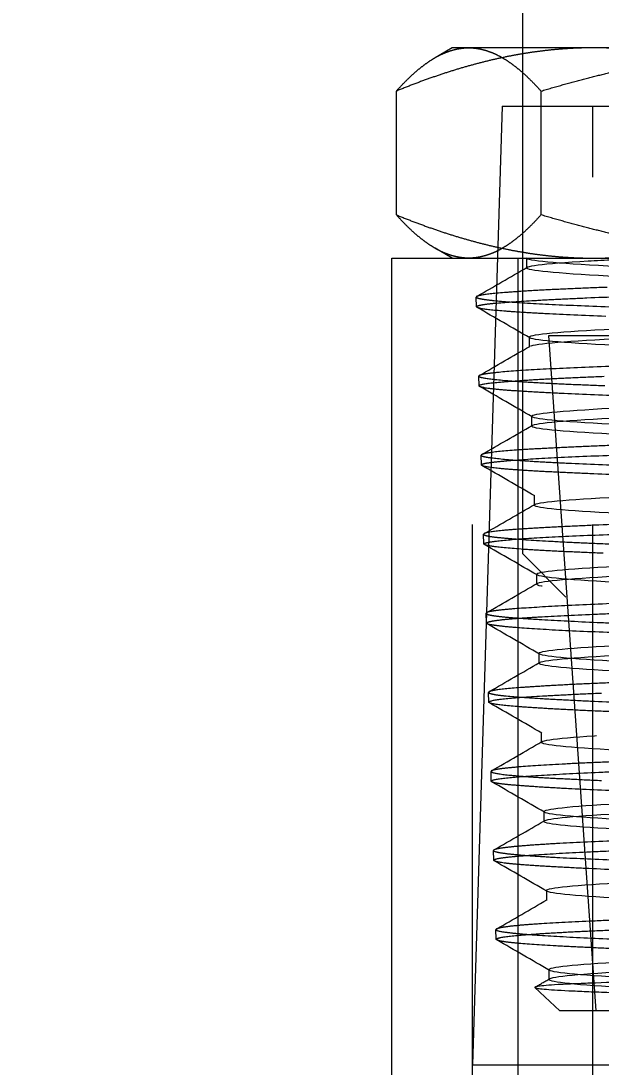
# Model space of a CAD drawing. Header units: millimetres. Extents: x -46397 to 283259, y -8690 to 23983.
# Drawn here: x 190672.9 to 190693.79, y 1613.79 to 1651.43 of the extents above; entities that cross this region are included whole.
import ezdxf

# ---------------------------------------------------------------- set-up
doc = ezdxf.new("R2010")
doc.units = ezdxf.units.MM
doc.linetypes.add('CENTER', pattern=[2, 1.25, -0.25, 0.25, -0.25])
doc.layers.get('Defpoints').update_dxf_attribs({"lineweight": 0})
doc.layers.add('DIM', color=8, linetype='Continuous')
doc.layers.add('mDƯỜNG TÂM', color=8, linetype='CENTER', lineweight=0)
doc.styles.add('GHI CHÚ 1', font='isocp_IV25.ttf', dxfattribs={"width": 0.8})
doc.dimstyles.new('1-30SCALE', dxfattribs={"dimtxt": 75, "dimasz": 75, "dimexe": 37.5, "dimexo": 30, "dimgap": 30, "dimtad": 1, "dimtoh": 1, "dimdec": 0, "dimdsep": 46, "dimtxsty": 'GHI CHÚ 1', "dimcen": 0.09, "dimclrd": 256, "dimclre": 256, "dimclrt": 2, "dimadec": 0, "dimazin": 0, "dimtfac": 1, "dimtdec": 0, "dimtofl": 0, "dimtmove": 0, "dimatfit": 3, "dimfxl": 1, "dimlwd": 0, "dimlwe": 0, "dimarcsym": 0})

# ---------------------------------------------------------------- blocks, each defined once
blk = doc.blocks.new('jh')
at = {"layer": 'mDƯỜNG TÂM', "color": 8, "ltscale": 50, "extrusion": (0, 1, 0)}
for p, q in [((540.021, 1595.599), (540.021, 1574.038)), ((537.492, 1592.234), (536.878, 1591.879)), ((572.343, 1592.234), (537.492, 1592.234)), ((535.482, 1586.223), (535.482, 1590.677)), ((540.69, 1586.223), (540.69, 1590.677)), ((539.296, 1590.132), (538.218, 1555.635)), ((539.296, 1590.132), (570.54, 1590.132)), ((542.561, 1412.577), (542.561, 1590.132)), ((537.492, 1584.666), (536.878, 1585.021)), ((535.317, 1584.666), (574.519, 1584.666)), ((535.317, 1537.624), (535.317, 1584.666)), ((538.218, 1412.577), (538.218, 1584.666)), ((539.864, 1537.624), (539.864, 1584.666)), ((540.19, 1584.645), (540.153, 1584.666)), ((540.17, 1584.666), (540.17, 1584.313)), ((538.37, 1582.916), (538.359, 1583.267)), ((540.261, 1581.823), (540.261, 1581.468)), ((540.977, 1581.878), (568.858, 1581.878)), ((542.676, 1557.582), (540.977, 1581.878)), ((538.458, 1580.072), (538.447, 1580.421)), ((540.352, 1578.979), (540.352, 1578.623)), ((538.547, 1577.227), (538.536, 1577.574)), ((540.44, 1576.135), (540.44, 1575.779)), ((538.635, 1574.381), (538.625, 1574.73)), ((541.589, 1572.47), (540.021, 1574.038)), ((540.526, 1573.29), (540.526, 1572.935)), ((538.724, 1571.534), (538.713, 1571.886)), ((540.612, 1570.445), (540.612, 1570.089)), ((538.813, 1568.689), (538.802, 1569.042)), ((540.7, 1567.599), (540.7, 1567.243)), ((538.901, 1565.845), (538.89, 1566.198)), ((540.791, 1564.754), (540.791, 1564.398)), ((538.99, 1563.002), (538.979, 1563.352)), ((540.882, 1561.909), (540.882, 1561.553)), ((539.078, 1560.158), (539.068, 1560.506)), ((540.972, 1559.065), (540.972, 1558.709)), ((541.362, 1557.582), (540.471, 1558.419)), ((568.473, 1557.582), (541.362, 1557.582)), ((538.218, 1555.635), (571.618, 1555.635))]:
    blk.add_line(p, q, dxfattribs=at)
at = {"layer": 'mDƯỜNG TÂM', "color": 8, "ltscale": 50}
blk.add_lwpolyline([(-606, 1500), (-606, 1549.993, -0.28449), (-491.034, 1738.664, -0.238987), (491.034, 1738.664, -0.28449), (606, 1549.993), (606, 1500)], format="xyb", close=True, dxfattribs=at)
blk.add_lwpolyline([(-600, 1500), (-600, 1550.014, -0.284518), (-488.321, 1733.312, -0.238987), (488.321, 1733.312, -0.284518), (600, 1550.014), (600, 1500)], format="xyb", dxfattribs=at)
for points, weights in [([(535.482, 1590.677), (536.878, 1592.234), (538.086, 1592.234)], [1.34963998936, 1.45403500584, 1.45403500584]), ([(542.596, 1592.234), (539.295, 1592.234), (535.482, 1590.677)], [1.45403500584, 1.45403500584, 1.34963998936]), ([(538.086, 1592.234), (539.295, 1592.234), (540.69, 1590.677)], [1.45403500584, 1.45403500584, 1.34963998936]), ([(540.69, 1590.677), (545.898, 1592.234), (550.408, 1592.234)], [1.34963998936, 1.45403500584, 1.45403500584]), ([(549.71, 1590.677), (545.898, 1592.234), (542.596, 1592.234)], [1.34963998936, 1.45403500584, 1.45403500584]), ([(538.086, 1584.666), (536.878, 1584.666), (535.482, 1586.223)], [1.45403500584, 1.45403500584, 1.34963998936]), ([(535.482, 1586.223), (539.295, 1584.666), (542.596, 1584.666)], [1.34963998936, 1.45403500584, 1.45403500584]), ([(540.69, 1586.223), (539.295, 1584.666), (538.086, 1584.666)], [1.34963998936, 1.45403500584, 1.45403500584]), ([(550.408, 1584.666), (545.898, 1584.666), (540.69, 1586.223)], [1.45403500584, 1.45403500584, 1.34963998936]), ([(542.596, 1584.666), (545.898, 1584.666), (549.71, 1586.223)], [1.45403500584, 1.45403500584, 1.34963998936])]:
    blk.add_rational_spline(points, weights, degree=2, dxfattribs=at)
for points, knots in [([(556.984, 1557.93), (556.451, 1557.947), (555.913, 1557.965), (552.412, 1558.079), (549.425, 1558.175), (544.546, 1558.368), (542.667, 1558.464), (540.754, 1558.657), (540.725, 1558.753), (542.536, 1558.946), (544.37, 1559.042), (549.196, 1559.235), (552.174, 1559.331), (558.118, 1559.523), (561.068, 1559.62), (565.792, 1559.812), (567.552, 1559.909), (569.192, 1560.101), (569.068, 1560.198), (566.975, 1560.39), (565.013, 1560.487), (560.007, 1560.679), (556.977, 1560.776), (551.025, 1560.968), (548.119, 1561.064), (543.565, 1561.257), (541.928, 1561.353), (540.566, 1561.546), (540.845, 1561.642), (543.216, 1561.835), (545.302, 1561.931), (550.478, 1562.124), (553.553, 1562.22), (559.497, 1562.413), (562.351, 1562.509), (566.725, 1562.702), (568.233, 1562.798), (569.312, 1562.991), (568.879, 1563.087), (566.233, 1563.28), (564.027, 1563.376), (558.694, 1563.569), (555.581, 1563.665), (549.658, 1563.858), (546.863, 1563.954), (542.682, 1564.146), (541.307, 1564.243), (540.516, 1564.435), (541.103, 1564.532), (544.019, 1564.724), (546.34, 1564.821), (551.819, 1565.013), (554.962, 1565.11), (560.849, 1565.302), (563.577, 1565.399), (567.555, 1565.591), (568.793, 1565.687), (569.292, 1565.88), (568.551, 1565.976), (565.37, 1566.169), (562.939, 1566.265), (557.327, 1566.458), (554.161, 1566.554), (548.324, 1566.747), (545.67, 1566.843), (541.907, 1567.036), (540.81, 1567.132), (540.606, 1567.325), (541.5, 1567.421), (544.94, 1567.614), (547.476, 1567.71), (553.208, 1567.903), (556.389, 1567.999), (562.161, 1568.192), (564.735, 1568.288), (568.272, 1568.481), (569.224, 1568.577), (569.131, 1568.77), (568.085, 1568.866), (564.394, 1569.058), (561.759, 1569.155), (555.919, 1569.347), (552.73, 1569.444), (547.039, 1569.636), (544.551, 1569.733), (541.25, 1569.925), (540.445, 1570.022), (540.837, 1570.214), (542.033, 1570.311), (545.969, 1570.503), (548.698, 1570.599), (554.632, 1570.792), (557.82, 1570.888), (563.418, 1571.081), (565.811, 1571.177), (568.867, 1571.37), (569.522, 1571.466), (568.83, 1571.659), (567.485, 1571.755), (563.313, 1571.948), (560.497, 1572.044), (554.483, 1572.237), (551.302, 1572.333), (545.813, 1572.526), (543.52, 1572.622), (540.718, 1572.815), (540.217, 1572.911), (541.209, 1573.104), (542.699, 1573.2), (547.099, 1573.393), (549.996, 1573.489), (556.076, 1573.681), (559.241, 1573.778), (564.608, 1573.97), (566.794, 1574.067), (569.334, 1574.259), (569.68, 1574.356), (568.389, 1574.548), (566.755, 1574.645), (562.137, 1574.837), (559.165, 1574.934), (553.034, 1575.126), (549.892, 1575.222), (544.662, 1575.415), (542.587, 1575.511), (540.318, 1575.704), (540.13, 1575.8), (541.719, 1575.993), (543.493, 1576.089), (548.319, 1576.282), (551.359, 1576.378), (557.527, 1576.571), (560.637, 1576.667), (565.718, 1576.86), (567.674, 1576.956), (569.666, 1577.149), (569.696, 1577.245), (567.81, 1577.438), (565.9, 1577.534), (560.875, 1577.727), (557.774, 1577.823), (551.585, 1578.016), (548.513, 1578.112), (543.596, 1578.304), (541.763, 1578.401), (540.056, 1578.593), (540.186, 1578.69), (542.364, 1578.882), (544.408, 1578.979), (549.62, 1579.171), (552.774, 1579.268), (558.97, 1579.46), (561.995, 1579.557), (566.736, 1579.749), (568.44, 1579.845), (569.858, 1580.038), (569.568, 1580.134), (567.099, 1580.327), (564.927, 1580.423), (559.539, 1580.616), (556.338, 1580.712), (550.15, 1580.905), (547.18, 1581.001), (542.627, 1581.194), (541.058, 1581.29), (539.935, 1581.483), (540.386, 1581.579), (543.14, 1581.772), (545.437, 1581.868), (550.988, 1582.061), (554.227, 1582.157), (560.392, 1582.35), (563.301, 1582.446), (567.652, 1582.639), (569.084, 1582.735), (569.906, 1582.928), (569.295, 1583.024), (566.26, 1583.216), (563.844, 1583.313), (558.142, 1583.505), (554.871, 1583.602), (548.745, 1583.794), (545.906, 1583.891), (541.767, 1584.083), (540.478, 1584.18), (539.96, 1584.372), (540.731, 1584.469), (542.967, 1584.599), (543.655, 1584.632), (544.43, 1584.666)], [0.0142017, 0.0142017, 0.0142017, 0.0142017, 0.015625, 0.015625, 0.0234375, 0.0234375, 0.03125, 0.03125, 0.0390625, 0.0390625, 0.046875, 0.046875, 0.0546875, 0.0546875, 0.0625, 0.0625, 0.0703125, 0.0703125, 0.078125, 0.078125, 0.0859375, 0.0859375, 0.09375, 0.09375, 0.1015625, 0.1015625, 0.109375, 0.109375, 0.1171875, 0.1171875, 0.125, 0.125, 0.1328125, 0.1328125, 0.140625, 0.140625, 0.1484375, 0.1484375, 0.15625, 0.15625, 0.1640625, 0.1640625, 0.171875, 0.171875, 0.1796875, 0.1796875, 0.1875, 0.1875, 0.1953125, 0.1953125, 0.203125, 0.203125, 0.2109375, 0.2109375, 0.21875, 0.21875, 0.2265625, 0.2265625, 0.234375, 0.234375, 0.2421875, 0.2421875, 0.25, 0.25, 0.2578125, 0.2578125, 0.265625, 0.265625, 0.2734375, 0.2734375, 0.28125, 0.28125, 0.2890625, 0.2890625, 0.296875, 0.296875, 0.3046875, 0.3046875, 0.3125, 0.3125, 0.3203125, 0.3203125, 0.328125, 0.328125, 0.3359375, 0.3359375, 0.34375, 0.34375, 0.3515625, 0.3515625, 0.359375, 0.359375, 0.3671875, 0.3671875, 0.375, 0.375, 0.3828125, 0.3828125, 0.390625, 0.390625, 0.3984375, 0.3984375, 0.40625, 0.40625, 0.4140625, 0.4140625, 0.421875, 0.421875, 0.4296875, 0.4296875, 0.4375, 0.4375, 0.4453125, 0.4453125, 0.453125, 0.453125, 0.4609375, 0.4609375, 0.46875, 0.46875, 0.4765625, 0.4765625, 0.484375, 0.484375, 0.4921875, 0.4921875, 0.5, 0.5, 0.5078125, 0.5078125, 0.515625, 0.515625, 0.5234375, 0.5234375, 0.53125, 0.53125, 0.5390625, 0.5390625, 0.546875, 0.546875, 0.5546875, 0.5546875, 0.5625, 0.5625, 0.5703125, 0.5703125, 0.578125, 0.578125, 0.5859375, 0.5859375, 0.59375, 0.59375, 0.6015625, 0.6015625, 0.609375, 0.609375, 0.6171875, 0.6171875, 0.625, 0.625, 0.6328125, 0.6328125, 0.640625, 0.640625, 0.6484375, 0.6484375, 0.65625, 0.65625, 0.6640625, 0.6640625, 0.671875, 0.671875, 0.6796875, 0.6796875, 0.6875, 0.6875, 0.6953125, 0.6953125, 0.703125, 0.703125, 0.7109375, 0.7109375, 0.71875, 0.71875, 0.7265625, 0.7265625, 0.734375, 0.734375, 0.7371154, 0.7371154, 0.7371154, 0.7371154]), ([(566.355, 1557.916), (565.579, 1557.96), (564.641, 1558.005), (561.254, 1558.145), (558.335, 1558.242), (552.412, 1558.434), (549.425, 1558.531), (544.546, 1558.723), (542.667, 1558.82), (540.754, 1559.012), (540.725, 1559.109), (542.536, 1559.301), (544.37, 1559.398), (549.196, 1559.59), (552.174, 1559.686), (558.118, 1559.879), (561.068, 1559.975), (565.792, 1560.168), (567.552, 1560.264), (569.192, 1560.457), (569.068, 1560.553), (566.975, 1560.746), (565.013, 1560.842), (560.007, 1561.035), (556.977, 1561.131), (551.025, 1561.324), (548.119, 1561.42), (543.565, 1561.613), (541.928, 1561.709), (540.566, 1561.902), (540.845, 1561.998), (543.216, 1562.191), (545.302, 1562.287), (550.478, 1562.48), (553.553, 1562.576), (559.497, 1562.768), (562.351, 1562.865), (566.725, 1563.057), (568.233, 1563.154), (569.312, 1563.346), (568.879, 1563.443), (566.233, 1563.635), (564.027, 1563.732), (558.694, 1563.924), (555.581, 1564.021), (549.658, 1564.213), (546.863, 1564.309), (542.682, 1564.502), (541.307, 1564.598), (540.516, 1564.791), (541.103, 1564.887), (544.019, 1565.08), (546.34, 1565.176), (551.819, 1565.369), (554.962, 1565.465), (560.849, 1565.658), (563.577, 1565.754), (567.555, 1565.947), (568.793, 1566.043), (569.292, 1566.236), (568.551, 1566.332), (565.37, 1566.525), (562.939, 1566.621), (557.327, 1566.814), (554.161, 1566.91), (548.324, 1567.103), (545.67, 1567.199), (541.907, 1567.391), (540.81, 1567.488), (540.606, 1567.68), (541.5, 1567.777), (544.94, 1567.969), (547.476, 1568.066), (553.208, 1568.258), (556.389, 1568.355), (562.161, 1568.547), (564.735, 1568.644), (568.272, 1568.836), (569.224, 1568.932), (569.131, 1569.125), (568.085, 1569.221), (564.394, 1569.414), (561.759, 1569.51), (555.919, 1569.703), (552.73, 1569.799), (547.039, 1569.992), (544.551, 1570.088), (541.25, 1570.281), (540.445, 1570.377), (540.837, 1570.57), (542.033, 1570.666), (545.969, 1570.859), (548.698, 1570.955), (554.632, 1571.148), (557.82, 1571.244), (563.418, 1571.437), (565.811, 1571.533), (568.867, 1571.726), (569.522, 1571.822), (568.83, 1572.015), (567.485, 1572.111), (563.313, 1572.303), (560.497, 1572.4), (554.483, 1572.592), (551.302, 1572.689), (545.813, 1572.881), (543.52, 1572.978), (540.718, 1573.17), (540.217, 1573.267), (541.209, 1573.459), (542.699, 1573.556), (547.099, 1573.748), (549.996, 1573.844), (556.076, 1574.037), (559.241, 1574.133), (564.608, 1574.326), (566.794, 1574.422), (569.334, 1574.615), (569.68, 1574.711), (568.389, 1574.904), (566.755, 1575), (562.137, 1575.193), (559.165, 1575.289), (553.034, 1575.482), (549.892, 1575.578), (544.662, 1575.771), (542.587, 1575.867), (540.318, 1576.06), (540.13, 1576.156), (541.719, 1576.349), (543.493, 1576.445), (548.319, 1576.638), (551.359, 1576.734), (557.527, 1576.926), (560.637, 1577.023), (565.718, 1577.215), (567.674, 1577.312), (569.666, 1577.504), (569.696, 1577.601), (567.81, 1577.793), (565.9, 1577.89), (560.875, 1578.082), (557.774, 1578.179), (551.585, 1578.371), (548.513, 1578.467), (543.596, 1578.66), (541.763, 1578.756), (540.056, 1578.949), (540.186, 1579.045), (542.364, 1579.238), (544.408, 1579.334), (549.62, 1579.527), (552.774, 1579.623), (558.97, 1579.816), (561.995, 1579.912), (566.736, 1580.105), (568.44, 1580.201), (569.858, 1580.394), (569.568, 1580.49), (567.099, 1580.683), (564.927, 1580.779), (559.539, 1580.972), (556.338, 1581.068), (550.15, 1581.261), (547.18, 1581.357), (542.627, 1581.549), (541.058, 1581.646), (539.935, 1581.838), (540.386, 1581.935), (543.14, 1582.127), (545.437, 1582.224), (550.988, 1582.416), (554.227, 1582.513), (560.392, 1582.705), (563.301, 1582.802), (567.652, 1582.994), (569.084, 1583.091), (569.906, 1583.283), (569.295, 1583.379), (566.26, 1583.572), (563.844, 1583.668), (558.142, 1583.861), (554.871, 1583.957), (548.745, 1584.15), (545.906, 1584.246), (541.767, 1584.439), (540.478, 1584.535), (540.188, 1584.643), (540.172, 1584.655), (540.17, 1584.666)], [0.0042069, 0.0042069, 0.0042069, 0.0042069, 0.0078125, 0.0078125, 0.015625, 0.015625, 0.0234375, 0.0234375, 0.03125, 0.03125, 0.0390625, 0.0390625, 0.046875, 0.046875, 0.0546875, 0.0546875, 0.0625, 0.0625, 0.0703125, 0.0703125, 0.078125, 0.078125, 0.0859375, 0.0859375, 0.09375, 0.09375, 0.1015625, 0.1015625, 0.109375, 0.109375, 0.1171875, 0.1171875, 0.125, 0.125, 0.1328125, 0.1328125, 0.140625, 0.140625, 0.1484375, 0.1484375, 0.15625, 0.15625, 0.1640625, 0.1640625, 0.171875, 0.171875, 0.1796875, 0.1796875, 0.1875, 0.1875, 0.1953125, 0.1953125, 0.203125, 0.203125, 0.2109375, 0.2109375, 0.21875, 0.21875, 0.2265625, 0.2265625, 0.234375, 0.234375, 0.2421875, 0.2421875, 0.25, 0.25, 0.2578125, 0.2578125, 0.265625, 0.265625, 0.2734375, 0.2734375, 0.28125, 0.28125, 0.2890625, 0.2890625, 0.296875, 0.296875, 0.3046875, 0.3046875, 0.3125, 0.3125, 0.3203125, 0.3203125, 0.328125, 0.328125, 0.3359375, 0.3359375, 0.34375, 0.34375, 0.3515625, 0.3515625, 0.359375, 0.359375, 0.3671875, 0.3671875, 0.375, 0.375, 0.3828125, 0.3828125, 0.390625, 0.390625, 0.3984375, 0.3984375, 0.40625, 0.40625, 0.4140625, 0.4140625, 0.421875, 0.421875, 0.4296875, 0.4296875, 0.4375, 0.4375, 0.4453125, 0.4453125, 0.453125, 0.453125, 0.4609375, 0.4609375, 0.46875, 0.46875, 0.4765625, 0.4765625, 0.484375, 0.484375, 0.4921875, 0.4921875, 0.5, 0.5, 0.5078125, 0.5078125, 0.515625, 0.515625, 0.5234375, 0.5234375, 0.53125, 0.53125, 0.5390625, 0.5390625, 0.546875, 0.546875, 0.5546875, 0.5546875, 0.5625, 0.5625, 0.5703125, 0.5703125, 0.578125, 0.578125, 0.5859375, 0.5859375, 0.59375, 0.59375, 0.6015625, 0.6015625, 0.609375, 0.609375, 0.6171875, 0.6171875, 0.625, 0.625, 0.6328125, 0.6328125, 0.640625, 0.640625, 0.6484375, 0.6484375, 0.65625, 0.65625, 0.6640625, 0.6640625, 0.671875, 0.671875, 0.6796875, 0.6796875, 0.6875, 0.6875, 0.6953125, 0.6953125, 0.703125, 0.703125, 0.7109375, 0.7109375, 0.71875, 0.71875, 0.7265625, 0.7265625, 0.7275, 0.7275, 0.7275, 0.7275]), ([(543.073, 1583.615), (542.664, 1583.6), (542.277, 1583.585), (541.917, 1583.569), (541.558, 1583.554), (541.223, 1583.539), (540.915, 1583.523)], [0.202952415, 0.202952415, 0.202952415, 0.202952415, 0.204066331, 0.204066331, 0.204066331, 0.205180247, 0.205180247, 0.205180247, 0.205180247]), ([(538.37, 1583.283), (538.349, 1583.268), (538.358, 1583.253), (538.399, 1583.237), (538.439, 1583.221), (538.509, 1583.205), (538.609, 1583.189)], [0.210749825, 0.210749825, 0.210749825, 0.210749825, 0.211863741, 0.211863741, 0.211863741, 0.212977656, 0.212977656, 0.212977656, 0.212977656]), ([(540.365, 1583.138), (540.641, 1583.155), (540.946, 1583.171), (541.278, 1583.188), (541.609, 1583.205), (541.964, 1583.221), (542.34, 1583.238)], [0.531890562, 0.531890562, 0.531890562, 0.531890562, 0.532998667, 0.532998667, 0.532998667, 0.534106773, 0.534106773, 0.534106773, 0.534106773]), ([(542.34, 1583.238), (543.093, 1583.27), (543.934, 1583.301), (544.865, 1583.332), (545.796, 1583.363), (546.79, 1583.392), (547.837, 1583.425), (548.36, 1583.441), (548.897, 1583.457), (549.449, 1583.474)], [0.534106773, 0.534106773, 0.534106773, 0.534106773, 0.536322983, 0.536322983, 0.536322983, 0.538539194, 0.538539194, 0.538539194, 0.539647299, 0.539647299, 0.539647299, 0.539647299]), ([(539.354, 1582.759), (538.959, 1582.79), (538.682, 1582.819), (538.524, 1582.852), (538.444, 1582.869), (538.395, 1582.885), (538.377, 1582.902)], [0.523025719, 0.523025719, 0.523025719, 0.523025719, 0.52524193, 0.52524193, 0.52524193, 0.526350035, 0.526350035, 0.526350035, 0.526350035]), ([(539.004, 1583.139), (539.327, 1583.106), (539.764, 1583.074), (540.31, 1583.043), (540.856, 1583.012), (541.521, 1582.982), (542.27, 1582.951)], [0.214091572, 0.214091572, 0.214091572, 0.214091572, 0.216319403, 0.216319403, 0.216319403, 0.218547234, 0.218547234, 0.218547234, 0.218547234]), ([(540.88, 1582.665), (540.573, 1582.681), (540.292, 1582.697), (540.036, 1582.713), (539.78, 1582.728), (539.552, 1582.744), (539.354, 1582.759)], [0.520809508, 0.520809508, 0.520809508, 0.520809508, 0.521917614, 0.521917614, 0.521917614, 0.523025719, 0.523025719, 0.523025719, 0.523025719]), ([(538.46, 1580.08), (538.478, 1580.112), (538.622, 1580.143), (538.884, 1580.174), (539.147, 1580.204), (539.525, 1580.235), (540.023, 1580.268), (540.272, 1580.285), (540.55, 1580.302), (540.851, 1580.319)], [0.46097182, 0.46097182, 0.46097182, 0.46097182, 0.463188031, 0.463188031, 0.463188031, 0.465404242, 0.465404242, 0.465404242, 0.466512347, 0.466512347, 0.466512347, 0.466512347]), ([(539.178, 1580.557), (539.006, 1580.54), (538.864, 1580.523), (538.752, 1580.507), (538.641, 1580.491), (538.561, 1580.475), (538.51, 1580.459)], [0.274243016, 0.274243016, 0.274243016, 0.274243016, 0.275356932, 0.275356932, 0.275356932, 0.276470848, 0.276470848, 0.276470848, 0.276470848]), ([(539.81, 1579.886), (539.58, 1579.901), (539.379, 1579.916), (539.206, 1579.932), (539.033, 1579.948), (538.888, 1579.964), (538.774, 1579.981)], [0.456539399, 0.456539399, 0.456539399, 0.456539399, 0.457647504, 0.457647504, 0.457647504, 0.45875561, 0.45875561, 0.45875561, 0.45875561]), ([(541.527, 1579.792), (541.189, 1579.808), (540.872, 1579.824), (540.585, 1579.84), (540.298, 1579.855), (540.04, 1579.87), (539.81, 1579.886)], [0.454323188, 0.454323188, 0.454323188, 0.454323188, 0.455431294, 0.455431294, 0.455431294, 0.456539399, 0.456539399, 0.456539399, 0.456539399]), ([(540.036, 1580.219), (540.286, 1580.203), (540.562, 1580.187), (540.864, 1580.171), (541.166, 1580.156), (541.493, 1580.14), (541.847, 1580.125)], [0.282040426, 0.282040426, 0.282040426, 0.282040426, 0.283154342, 0.283154342, 0.283154342, 0.284268257, 0.284268257, 0.284268257, 0.284268257]), ([(542.853, 1577.911), (542.46, 1577.895), (542.091, 1577.879), (541.747, 1577.863), (541.403, 1577.847), (541.083, 1577.832), (540.788, 1577.816), (540.492, 1577.801), (540.222, 1577.785), (539.983, 1577.77)], [0.335508377, 0.335508377, 0.335508377, 0.335508377, 0.336622292, 0.336622292, 0.336622292, 0.337736208, 0.337736208, 0.337736208, 0.338850124, 0.338850124, 0.338850124, 0.338850124]), ([(538.536, 1577.574), (538.537, 1577.558), (538.569, 1577.542), (538.632, 1577.527), (538.695, 1577.512), (538.79, 1577.496), (538.915, 1577.481)], [0.343305786, 0.343305786, 0.343305786, 0.343305786, 0.344419702, 0.344419702, 0.344419702, 0.345533617, 0.345533617, 0.345533617, 0.345533617]), ([(538.554, 1577.24), (538.57, 1577.256), (538.618, 1577.271), (538.696, 1577.287), (538.774, 1577.302), (538.883, 1577.317), (539.021, 1577.333), (539.16, 1577.349), (539.33, 1577.366), (539.53, 1577.382)], [0.395593605, 0.395593605, 0.395593605, 0.395593605, 0.396701711, 0.396701711, 0.396701711, 0.397809816, 0.397809816, 0.397809816, 0.398917921, 0.398917921, 0.398917921, 0.398917921]), ([(540.586, 1576.997), (540.306, 1577.012), (540.053, 1577.028), (539.828, 1577.044), (539.602, 1577.059), (539.402, 1577.076), (539.235, 1577.093)], [0.390053079, 0.390053079, 0.390053079, 0.390053079, 0.391161184, 0.391161184, 0.391161184, 0.392269289, 0.392269289, 0.392269289, 0.392269289]), ([(542.587, 1576.903), (542.203, 1576.919), (541.84, 1576.935), (541.506, 1576.951), (541.173, 1576.966), (540.866, 1576.982), (540.586, 1576.997)], [0.387836868, 0.387836868, 0.387836868, 0.387836868, 0.388944973, 0.388944973, 0.388944973, 0.390053079, 0.390053079, 0.390053079, 0.390053079]), ([(538.986, 1574.289), (538.866, 1574.305), (538.776, 1574.321), (538.717, 1574.337), (538.659, 1574.353), (538.632, 1574.369), (538.636, 1574.384)], [0.32799918, 0.32799918, 0.32799918, 0.32799918, 0.329107285, 0.329107285, 0.329107285, 0.33021539, 0.33021539, 0.33021539, 0.33021539]), ([(538.636, 1574.384), (538.64, 1574.4), (538.675, 1574.415), (538.741, 1574.431), (538.806, 1574.446), (538.904, 1574.463), (539.032, 1574.479)], [0.33021539, 0.33021539, 0.33021539, 0.33021539, 0.331323496, 0.331323496, 0.331323496, 0.332431601, 0.332431601, 0.332431601, 0.332431601]), ([(543.497, 1572.246), (542.675, 1572.213), (541.944, 1572.179), (541.307, 1572.145), (540.671, 1572.111), (540.15, 1572.079), (539.743, 1572.048), (539.54, 1572.033), (539.365, 1572.017), (539.22, 1572.001)], [0.465836507, 0.465836507, 0.465836507, 0.465836507, 0.468064338, 0.468064338, 0.468064338, 0.470292169, 0.470292169, 0.470292169, 0.471406085, 0.471406085, 0.471406085, 0.471406085]), ([(538.755, 1571.853), (538.797, 1571.836), (538.872, 1571.819), (538.976, 1571.803), (539.081, 1571.787), (539.215, 1571.771), (539.379, 1571.756)], [0.474747832, 0.474747832, 0.474747832, 0.474747832, 0.475861747, 0.475861747, 0.475861747, 0.476975663, 0.476975663, 0.476975663, 0.476975663]), ([(538.947, 1571.61), (539.043, 1571.627), (539.169, 1571.644), (539.325, 1571.661), (539.481, 1571.678), (539.668, 1571.694), (539.885, 1571.71)], [0.267053386, 0.267053386, 0.267053386, 0.267053386, 0.268161492, 0.268161492, 0.268161492, 0.269269597, 0.269269597, 0.269269597, 0.269269597]), ([(539.839, 1571.368), (539.628, 1571.385), (539.445, 1571.401), (539.291, 1571.418), (539.137, 1571.434), (539.015, 1571.45), (538.924, 1571.466)], [0.26151286, 0.26151286, 0.26151286, 0.26151286, 0.262620965, 0.262620965, 0.262620965, 0.26372907, 0.26372907, 0.26372907, 0.26372907]), ([(539.02, 1569.117), (538.925, 1569.102), (538.86, 1569.086), (538.827, 1569.069), (538.794, 1569.053), (538.793, 1569.036), (538.824, 1569.019)], [0.537127108, 0.537127108, 0.537127108, 0.537127108, 0.538241023, 0.538241023, 0.538241023, 0.539354939, 0.539354939, 0.539354939, 0.539354939]), ([(540.695, 1569.262), (540.421, 1569.245), (540.172, 1569.229), (539.956, 1569.212), (539.523, 1569.18), (539.211, 1569.149), (539.02, 1569.117)], [0.533785361, 0.533785361, 0.533785361, 0.533785361, 0.534899276, 0.534899276, 0.534899276, 0.537127108, 0.537127108, 0.537127108, 0.537127108]), ([(539.971, 1566.363), (539.761, 1566.346), (539.578, 1566.329), (539.428, 1566.313), (539.278, 1566.296), (539.16, 1566.28), (539.073, 1566.265)], [0.599506384, 0.599506384, 0.599506384, 0.599506384, 0.600620299, 0.600620299, 0.600620299, 0.601734215, 0.601734215, 0.601734215, 0.601734215]), ([(546.562, 1566.658), (546.064, 1566.641), (545.579, 1566.625), (545.118, 1566.608), (544.658, 1566.592), (544.219, 1566.576), (543.802, 1566.56), (543.385, 1566.544), (542.99, 1566.529), (542.616, 1566.513)], [0.59282289, 0.59282289, 0.59282289, 0.59282289, 0.593936805, 0.593936805, 0.593936805, 0.595050721, 0.595050721, 0.595050721, 0.596164637, 0.596164637, 0.596164637, 0.596164637]), ([(539.073, 1566.265), (538.986, 1566.249), (538.93, 1566.233), (538.905, 1566.217), (538.88, 1566.202), (538.887, 1566.185), (538.926, 1566.168)], [0.601734215, 0.601734215, 0.601734215, 0.601734215, 0.60284813, 0.60284813, 0.60284813, 0.603962046, 0.603962046, 0.603962046, 0.603962046]), ([(540.805, 1566.067), (541.359, 1566.1), (542.019, 1566.135), (542.774, 1566.169), (543.152, 1566.186), (543.554, 1566.202), (543.982, 1566.219), (544.409, 1566.235), (544.86, 1566.252), (545.324, 1566.268)], [0.141837483, 0.141837483, 0.141837483, 0.141837483, 0.144053694, 0.144053694, 0.144053694, 0.145161799, 0.145161799, 0.145161799, 0.146269905, 0.146269905, 0.146269905, 0.146269905]), ([(540.87, 1565.969), (541.149, 1565.953), (541.454, 1565.938), (541.787, 1565.922), (542.12, 1565.906), (542.481, 1565.889), (542.868, 1565.872)], [0.608417709, 0.608417709, 0.608417709, 0.608417709, 0.609531624, 0.609531624, 0.609531624, 0.61064554, 0.61064554, 0.61064554, 0.61064554]), ([(545.268, 1565.428), (544.803, 1565.443), (544.353, 1565.459), (543.928, 1565.475), (543.078, 1565.508), (542.327, 1565.542), (541.674, 1565.576)], [0.127432114, 0.127432114, 0.127432114, 0.127432114, 0.128540219, 0.128540219, 0.128540219, 0.13075643, 0.13075643, 0.13075643, 0.13075643]), ([(539.337, 1563.446), (539.214, 1563.429), (539.122, 1563.413), (539.062, 1563.397), (538.943, 1563.365), (538.951, 1563.334), (539.086, 1563.301)], [0.665227406, 0.665227406, 0.665227406, 0.665227406, 0.666341322, 0.666341322, 0.666341322, 0.668569153, 0.668569153, 0.668569153, 0.668569153]), ([(540.435, 1563.548), (540.192, 1563.531), (539.979, 1563.514), (539.796, 1563.497), (539.613, 1563.48), (539.46, 1563.463), (539.337, 1563.446)], [0.662999575, 0.662999575, 0.662999575, 0.662999575, 0.664113491, 0.664113491, 0.664113491, 0.665227406, 0.665227406, 0.665227406, 0.665227406]), ([(539.858, 1563.15), (540.049, 1563.166), (540.271, 1563.182), (540.52, 1563.199), (541.017, 1563.233), (541.623, 1563.268), (542.339, 1563.302)], [0.076459268, 0.076459268, 0.076459268, 0.076459268, 0.077567374, 0.077567374, 0.077567374, 0.079783584, 0.079783584, 0.079783584, 0.079783584]), ([(540.474, 1562.805), (540.229, 1562.821), (540.013, 1562.837), (539.826, 1562.853), (539.639, 1562.869), (539.482, 1562.885), (539.358, 1562.902)], [0.068702531, 0.068702531, 0.068702531, 0.068702531, 0.069810636, 0.069810636, 0.069810636, 0.070918742, 0.070918742, 0.070918742, 0.070918742]), ([(542.278, 1562.706), (541.922, 1562.723), (541.591, 1562.74), (541.291, 1562.757), (540.99, 1562.773), (540.718, 1562.789), (540.474, 1562.805)], [0.06648632, 0.06648632, 0.06648632, 0.06648632, 0.067594426, 0.067594426, 0.067594426, 0.068702531, 0.068702531, 0.068702531, 0.068702531]), ([(540.706, 1560.716), (540.448, 1560.7), (540.217, 1560.683), (540.018, 1560.666), (539.819, 1560.649), (539.651, 1560.632), (539.514, 1560.614), (539.378, 1560.597), (539.272, 1560.58), (539.198, 1560.563)], [0.726492767, 0.726492767, 0.726492767, 0.726492767, 0.727606682, 0.727606682, 0.727606682, 0.728720598, 0.728720598, 0.728720598, 0.729834514, 0.729834514, 0.729834514, 0.729834514]), ([(539.835, 1560.367), (540.015, 1560.349), (540.225, 1560.332), (540.462, 1560.315), (540.938, 1560.281), (541.527, 1560.247), (542.231, 1560.215), (542.934, 1560.182), (543.728, 1560.151), (544.609, 1560.118)], [0.734290176, 0.734290176, 0.734290176, 0.734290176, 0.735404092, 0.735404092, 0.735404092, 0.737631923, 0.737631923, 0.737631923, 0.739859754, 0.739859754, 0.739859754, 0.739859754]), ([(540.748, 1560.366), (541.007, 1560.383), (541.294, 1560.4), (541.608, 1560.417), (541.922, 1560.434), (542.263, 1560.451), (542.631, 1560.467)], [0.014405369, 0.014405369, 0.014405369, 0.014405369, 0.015513475, 0.015513475, 0.015513475, 0.01662158, 0.01662158, 0.01662158, 0.01662158]), ([(539.826, 1560.015), (539.648, 1560.032), (539.502, 1560.049), (539.387, 1560.066), (539.273, 1560.084), (539.191, 1560.101), (539.14, 1560.118)], [0.006648632, 0.006648632, 0.006648632, 0.006648632, 0.007756737, 0.007756737, 0.007756737, 0.008864843, 0.008864843, 0.008864843, 0.008864843]), ([(557.661, 1559.715), (559.029, 1559.689), (560.358, 1559.665), (562.887, 1559.616), (564.068, 1559.59), (566.667, 1559.524), (567.924, 1559.487), (569.768, 1559.411), (570.21, 1559.371), (570.395, 1559.301), (570.149, 1559.269), (569.256, 1559.215), (568.852, 1559.195), (567.396, 1559.138), (566.104, 1559.104), (562.993, 1559.03), (561.189, 1558.989), (557.561, 1558.918), (555.777, 1558.887), (553.041, 1558.833), (552.092, 1558.814), (549.413, 1558.759), (547.76, 1558.727), (544.754, 1558.654), (543.449, 1558.614), (542.002, 1558.559), (541.612, 1558.542), (540.617, 1558.486), (540.391, 1558.445), (540.584, 1558.376), (540.988, 1558.342), (542.244, 1558.282), (542.717, 1558.263), (544.309, 1558.208), (545.616, 1558.176), (548.661, 1558.103), (550.391, 1558.063), (553.775, 1557.995), (555.394, 1557.964), (556.984, 1557.93)], [-5.991371, -5.991371, -5.991371, -5.991371, -5.756166, -5.756166, -5.51587, -5.51587, -5.167354, -5.167354, -4.794198, -4.794198, -4.422975, -4.422975, -4.225, -4.225, -3.835017, -3.835017, -3.438431, -3.438431, -3.085621, -3.085621, -2.895458, -2.895458, -2.534856, -2.534856, -2.151513, -2.151513, -1.969769, -1.969769, -1.564136, -1.564136, -1.177055, -1.177055, -1.000421, -1.000421, -0.66023, -0.66023, -0.308798, -0.308798, 0, 0, 0, 0])]:
    blk.add_open_spline(points, degree=3, knots=knots, dxfattribs=at)
for points in [[(538.376, 1583.287), (538.981, 1583.637), (539.586, 1583.987), (540.191, 1584.337)], [(538.525, 1583.329), (538.443, 1583.314), (538.39, 1583.299), (538.37, 1583.283)], [(539.374, 1583.425), (538.973, 1583.392), (538.69, 1583.36), (538.525, 1583.329)], [(540.064, 1583.475), (539.806, 1583.458), (539.574, 1583.441), (539.374, 1583.425)], [(540.915, 1583.523), (540.606, 1583.508), (540.322, 1583.491), (540.064, 1583.475)], [(538.377, 1582.902), (538.36, 1582.919), (538.373, 1582.935), (538.416, 1582.951)], [(540.282, 1581.799), (539.651, 1582.164), (539.021, 1582.528), (538.39, 1582.893)], [(538.416, 1582.951), (538.459, 1582.968), (538.533, 1582.983), (538.637, 1582.999)], [(538.609, 1583.189), (538.71, 1583.172), (538.842, 1583.155), (539.004, 1583.139)], [(538.637, 1582.999), (538.741, 1583.015), (538.876, 1583.03), (539.041, 1583.046)], [(539.041, 1583.046), (539.37, 1583.076), (539.812, 1583.106), (540.365, 1583.138)], [(542.27, 1582.951), (543.019, 1582.919), (543.855, 1582.886), (544.78, 1582.853)], [(543.024, 1582.566), (542.209, 1582.599), (541.493, 1582.632), (540.88, 1582.665)], [(538.465, 1580.441), (539.071, 1580.791), (539.677, 1581.142), (540.282, 1581.492)], [(540.547, 1580.654), (539.981, 1580.623), (539.523, 1580.59), (539.178, 1580.557)], [(542.566, 1580.747), (541.799, 1580.716), (541.114, 1580.685), (540.547, 1580.654)], [(545.127, 1580.844), (544.186, 1580.811), (543.334, 1580.778), (542.566, 1580.747)], [(538.51, 1580.459), (538.46, 1580.444), (538.439, 1580.428), (538.45, 1580.413)], [(538.45, 1580.413), (538.461, 1580.397), (538.503, 1580.382), (538.576, 1580.366)], [(538.576, 1580.366), (538.721, 1580.335), (538.986, 1580.302), (539.37, 1580.269)], [(539.37, 1580.269), (539.562, 1580.252), (539.786, 1580.236), (540.036, 1580.219)], [(540.851, 1580.319), (541.153, 1580.335), (541.479, 1580.352), (541.83, 1580.368)], [(541.83, 1580.368), (542.181, 1580.384), (542.557, 1580.4), (542.958, 1580.415)], [(538.774, 1579.981), (538.546, 1580.014), (538.442, 1580.048), (538.46, 1580.08)], [(540.373, 1578.954), (539.741, 1579.319), (539.11, 1579.685), (538.478, 1580.05)], [(541.847, 1580.125), (542.201, 1580.11), (542.583, 1580.094), (542.986, 1580.079)], [(543.834, 1579.693), (542.972, 1579.726), (542.203, 1579.76), (541.527, 1579.792)], [(538.555, 1577.596), (539.161, 1577.947), (539.767, 1578.297), (540.373, 1578.648)], [(538.625, 1577.622), (538.564, 1577.606), (538.535, 1577.589), (538.536, 1577.574)], [(538.9, 1577.672), (538.778, 1577.655), (538.685, 1577.638), (538.625, 1577.622)], [(539.983, 1577.77), (539.505, 1577.739), (539.144, 1577.706), (538.9, 1577.672)], [(544.104, 1577.961), (543.665, 1577.944), (543.245, 1577.928), (542.853, 1577.911)], [(538.597, 1577.192), (538.552, 1577.209), (538.537, 1577.225), (538.554, 1577.24)], [(538.915, 1577.481), (539.165, 1577.449), (539.532, 1577.416), (540.013, 1577.383)], [(539.53, 1577.382), (539.929, 1577.416), (540.439, 1577.45), (541.056, 1577.482)], [(540.013, 1577.383), (540.254, 1577.366), (540.525, 1577.349), (540.824, 1577.333)], [(540.824, 1577.333), (541.123, 1577.316), (541.446, 1577.3), (541.793, 1577.284)], [(541.056, 1577.482), (541.673, 1577.514), (542.407, 1577.545), (543.218, 1577.576)], [(541.793, 1577.284), (542.487, 1577.253), (543.274, 1577.223), (544.159, 1577.191)], [(540.462, 1576.11), (539.83, 1576.475), (539.198, 1576.841), (538.565, 1577.206)], [(539.235, 1577.093), (538.901, 1577.126), (538.688, 1577.16), (538.597, 1577.192)], [(545.137, 1576.803), (544.206, 1576.837), (543.355, 1576.87), (542.587, 1576.903)], [(538.645, 1574.753), (539.25, 1575.103), (539.856, 1575.454), (540.462, 1575.804)], [(540.742, 1574.963), (540.457, 1574.948), (540.198, 1574.932), (539.967, 1574.917)], [(541.679, 1575.012), (541.34, 1574.995), (541.028, 1574.979), (540.742, 1574.963)], [(542.775, 1575.062), (542.386, 1575.045), (542.017, 1575.028), (541.679, 1575.012)], [(545.354, 1575.16), (544.414, 1575.129), (543.554, 1575.095), (542.775, 1575.062)], [(538.687, 1574.771), (538.636, 1574.754), (538.616, 1574.737), (538.628, 1574.721)], [(538.628, 1574.721), (538.64, 1574.704), (538.683, 1574.688), (538.756, 1574.673)], [(539.357, 1574.87), (539.012, 1574.838), (538.789, 1574.804), (538.687, 1574.771)], [(538.756, 1574.673), (538.829, 1574.657), (538.933, 1574.641), (539.068, 1574.626)], [(539.032, 1574.479), (539.289, 1574.513), (539.664, 1574.547), (540.153, 1574.58)], [(539.068, 1574.626), (539.202, 1574.61), (539.369, 1574.595), (539.565, 1574.579)], [(539.967, 1574.917), (539.735, 1574.901), (539.53, 1574.886), (539.357, 1574.87)], [(539.565, 1574.579), (539.956, 1574.547), (540.459, 1574.513), (541.071, 1574.48)], [(540.153, 1574.58), (540.641, 1574.613), (541.253, 1574.644), (541.955, 1574.675)], [(541.955, 1574.675), (542.657, 1574.706), (543.451, 1574.737), (544.341, 1574.77)], [(540.548, 1573.265), (539.916, 1573.631), (539.285, 1573.996), (538.653, 1574.361)], [(540.061, 1574.188), (539.584, 1574.222), (539.226, 1574.256), (538.986, 1574.289)], [(541.071, 1574.48), (541.377, 1574.463), (541.711, 1574.446), (542.072, 1574.43)], [(542.072, 1574.43), (542.432, 1574.413), (542.815, 1574.397), (543.218, 1574.381)], [(540.864, 1574.139), (540.57, 1574.155), (540.3, 1574.172), (540.061, 1574.188)], [(541.821, 1574.093), (541.477, 1574.108), (541.158, 1574.124), (540.864, 1574.139)], [(542.928, 1574.046), (542.534, 1574.062), (542.165, 1574.078), (541.821, 1574.093)], [(538.734, 1571.91), (539.338, 1572.26), (539.943, 1572.609), (540.548, 1572.959)], [(538.878, 1571.953), (538.713, 1571.92), (538.671, 1571.886), (538.755, 1571.853)], [(539.22, 1572.001), (539.075, 1571.986), (538.96, 1571.97), (538.878, 1571.953)], [(538.751, 1571.56), (538.785, 1571.576), (538.851, 1571.593), (538.947, 1571.61)], [(539.379, 1571.756), (539.544, 1571.74), (539.738, 1571.725), (539.962, 1571.709)], [(539.885, 1571.71), (540.102, 1571.727), (540.35, 1571.743), (540.623, 1571.759)], [(539.962, 1571.709), (540.186, 1571.693), (540.443, 1571.677), (540.724, 1571.661)], [(540.623, 1571.759), (541.17, 1571.79), (541.82, 1571.82), (542.575, 1571.853)], [(540.724, 1571.661), (541.286, 1571.628), (541.95, 1571.593), (542.716, 1571.56)], [(542.575, 1571.853), (542.952, 1571.869), (543.358, 1571.886), (543.78, 1571.903)], [(538.924, 1571.466), (538.742, 1571.497), (538.684, 1571.527), (538.751, 1571.56)], [(540.634, 1570.42), (540.003, 1570.785), (539.372, 1571.15), (538.742, 1571.514)], [(541.449, 1571.267), (540.797, 1571.3), (540.262, 1571.334), (539.839, 1571.368)], [(543.681, 1571.173), (542.847, 1571.205), (542.1, 1571.235), (541.449, 1571.267)], [(542.716, 1571.56), (543.099, 1571.543), (543.51, 1571.527), (543.94, 1571.511)], [(538.821, 1569.066), (539.425, 1569.415), (540.029, 1569.764), (540.633, 1570.114)], [(541.594, 1569.313), (541.269, 1569.296), (540.969, 1569.279), (540.695, 1569.262)], [(542.648, 1569.363), (542.271, 1569.347), (541.92, 1569.33), (541.594, 1569.313)], [(543.856, 1569.411), (543.432, 1569.395), (543.026, 1569.379), (542.648, 1569.363)], [(538.824, 1569.019), (538.854, 1569.002), (538.915, 1568.985), (539.008, 1568.968)], [(539.008, 1568.968), (539.1, 1568.951), (539.225, 1568.934), (539.381, 1568.918)], [(540.846, 1568.92), (541.128, 1568.936), (541.438, 1568.951), (541.777, 1568.968)], [(541.777, 1568.968), (542.115, 1568.985), (542.479, 1569.002), (542.864, 1569.019)], [(538.822, 1568.674), (538.802, 1568.69), (538.815, 1568.707), (538.858, 1568.724)], [(538.975, 1568.626), (538.893, 1568.642), (538.841, 1568.657), (538.822, 1568.674)], [(540.721, 1567.575), (540.091, 1567.939), (539.461, 1568.303), (538.831, 1568.667)], [(538.858, 1568.724), (538.945, 1568.758), (539.155, 1568.792), (539.492, 1568.825)], [(539.836, 1568.531), (539.426, 1568.564), (539.14, 1568.595), (538.975, 1568.626)], [(539.381, 1568.918), (539.691, 1568.885), (540.118, 1568.855), (540.66, 1568.823)], [(539.492, 1568.825), (539.829, 1568.858), (540.282, 1568.889), (540.846, 1568.92)], [(540.66, 1568.823), (540.93, 1568.808), (541.231, 1568.792), (541.559, 1568.775)], [(541.559, 1568.775), (541.886, 1568.758), (542.238, 1568.741), (542.612, 1568.724)], [(542.612, 1568.724), (543.361, 1568.69), (544.201, 1568.657), (545.134, 1568.624)], [(540.539, 1568.48), (540.277, 1568.497), (540.041, 1568.514), (539.836, 1568.531)], [(541.404, 1568.43), (541.089, 1568.446), (540.801, 1568.464), (540.539, 1568.48)], [(542.43, 1568.379), (542.061, 1568.396), (541.719, 1568.413), (541.404, 1568.43)], [(543.609, 1568.332), (543.195, 1568.347), (542.798, 1568.363), (542.43, 1568.379)], [(538.908, 1566.219), (539.513, 1566.569), (540.117, 1566.918), (540.722, 1567.268)], [(541.568, 1566.464), (540.923, 1566.431), (540.391, 1566.396), (539.971, 1566.363)], [(542.616, 1566.513), (542.243, 1566.497), (541.89, 1566.481), (541.568, 1566.464)], [(538.926, 1566.168), (539.004, 1566.135), (539.207, 1566.1), (539.532, 1566.067)], [(538.927, 1565.872), (538.992, 1565.906), (539.188, 1565.94), (539.503, 1565.972)], [(539.503, 1565.972), (539.818, 1566.004), (540.25, 1566.034), (540.805, 1566.067)], [(539.532, 1566.067), (539.695, 1566.05), (539.89, 1566.033), (540.114, 1566.017)], [(540.114, 1566.017), (540.339, 1566.001), (540.591, 1565.985), (540.87, 1565.969)], [(539.108, 1565.771), (538.921, 1565.804), (538.861, 1565.838), (538.927, 1565.872)], [(540.813, 1564.729), (540.182, 1565.093), (539.552, 1565.457), (538.922, 1565.822)], [(539.483, 1565.723), (539.328, 1565.739), (539.202, 1565.755), (539.108, 1565.771)], [(540.037, 1565.676), (539.823, 1565.692), (539.638, 1565.708), (539.483, 1565.723)], [(540.769, 1565.627), (540.495, 1565.644), (540.251, 1565.66), (540.037, 1565.676)], [(541.674, 1565.576), (541.347, 1565.593), (541.043, 1565.61), (540.769, 1565.627)], [(538.997, 1563.373), (539.602, 1563.723), (540.208, 1564.073), (540.813, 1564.423)], [(543.355, 1563.694), (542.556, 1563.662), (541.854, 1563.631), (541.253, 1563.599)], [(539.086, 1563.301), (539.154, 1563.285), (539.254, 1563.268), (539.385, 1563.251)], [(541.253, 1563.599), (540.952, 1563.582), (540.677, 1563.565), (540.435, 1563.548)], [(542.339, 1563.302), (542.696, 1563.319), (543.083, 1563.335), (543.489, 1563.352)], [(539.358, 1562.902), (539.11, 1562.935), (538.986, 1562.97), (538.99, 1563.004)], [(538.99, 1563.004), (538.992, 1563.021), (539.026, 1563.038), (539.092, 1563.054)], [(540.904, 1561.883), (540.273, 1562.248), (539.642, 1562.614), (539.011, 1562.979)], [(539.092, 1563.054), (539.157, 1563.071), (539.254, 1563.087), (539.382, 1563.102)], [(539.382, 1563.102), (539.51, 1563.118), (539.668, 1563.134), (539.858, 1563.15)], [(539.385, 1563.251), (539.515, 1563.233), (539.676, 1563.216), (539.867, 1563.199)], [(539.867, 1563.199), (540.057, 1563.182), (540.278, 1563.165), (540.528, 1563.149)], [(540.528, 1563.149), (540.779, 1563.132), (541.061, 1563.116), (541.369, 1563.1)], [(541.369, 1563.1), (541.983, 1563.068), (542.696, 1563.037), (543.509, 1563.004)], [(544.683, 1562.604), (543.794, 1562.637), (542.991, 1562.672), (542.278, 1562.706)], [(539.086, 1560.527), (539.692, 1560.878), (540.298, 1561.228), (540.904, 1561.579)], [(542.576, 1560.812), (541.843, 1560.78), (541.22, 1560.749), (540.706, 1560.716)], [(543.75, 1560.863), (543.337, 1560.846), (542.942, 1560.829), (542.576, 1560.812)], [(539.07, 1560.514), (539.049, 1560.481), (539.157, 1560.45), (539.39, 1560.417)], [(539.198, 1560.563), (539.124, 1560.547), (539.08, 1560.53), (539.07, 1560.514)], [(539.218, 1560.217), (539.371, 1560.249), (539.649, 1560.28), (540.053, 1560.314)], [(539.39, 1560.417), (539.506, 1560.401), (539.655, 1560.384), (539.835, 1560.367)], [(540.053, 1560.314), (540.255, 1560.331), (540.488, 1560.349), (540.748, 1560.366)], [(542.631, 1560.467), (543, 1560.483), (543.397, 1560.5), (543.811, 1560.516)], [(539.14, 1560.118), (539.089, 1560.135), (539.069, 1560.152), (539.082, 1560.168)], [(539.082, 1560.168), (539.095, 1560.185), (539.141, 1560.201), (539.218, 1560.217)], [(540.994, 1559.039), (540.362, 1559.404), (539.73, 1559.77), (539.098, 1560.135)], [(541.239, 1559.918), (540.654, 1559.95), (540.182, 1559.981), (539.826, 1560.015)], [(542.203, 1559.869), (541.853, 1559.886), (541.531, 1559.902), (541.239, 1559.918)], [(543.321, 1559.818), (542.926, 1559.835), (542.553, 1559.852), (542.203, 1559.869)], [(540.477, 1558.436), (540.649, 1558.535), (540.822, 1558.635), (540.994, 1558.735)]]:
    blk.add_open_spline(points, degree=3, dxfattribs=at)
blk = doc.blocks.new('*D1027')
at = {"layer": 'Defpoints', "color": 0, "transparency": 16777216}
for p in [(190750.934, 2157.481), (190549.084, 1473.23, -1.499), (190750.934, 1473.23, -1.499)]:
    blk.add_point(p, dxfattribs=at)
at = {"layer": 'DIM', "linetype": 'Continuous', "lineweight": 0, "transparency": 16777216}
for p, q in [((190549.084, 1488.23), (190549.084, 2172.481)), ((190750.934, 1488.23), (190750.934, 2172.481)), ((190584.084, 2157.481), (190715.934, 2157.481))]:
    blk.add_line(p, q, dxfattribs=at)
at = {"layer": 'DIM', "transparency": 16777216}
for points in [[(190584.084, 2163.315), (190584.084, 2151.648), (190549.084, 2157.481)], [(190715.934, 2163.315), (190715.934, 2151.648), (190750.934, 2157.481)]]:
    blk.add_solid(points, dxfattribs=at)
at = {"layer": 'DIM', "color": 2, "transparency": 16777216, "insert": (190650.009, 2193.265), "char_height": 40, "attachment_point": 5, "style": 'GHI CHÚ 1'}
blk.add_mtext('202', dxfattribs=at)

msp = doc.modelspace()

# ---------------------------------------------------------------- block references
msp.add_blockref('jh', (190150.934, 58.23, -1.499))

# ---------------------------------------------------------------- dimensions: what is measured, and where the dimension line sits
at = {"layer": 'DIM'}
dim = msp.add_linear_dim(base=(190750.934, 2157.481), p1=(190549.084, 1473.23, -1.499), p2=(190750.934, 1473.23, -1.499), dimstyle='1-30SCALE', override={"dimtxt": 40, "dimasz": 35, "dimexe": 15, "dimexo": 15, "dimgap": 15, "dimtmove": 1}, dxfattribs=at)
dim.commit()
dim.dimension.update_dxf_attribs({"geometry": '*D1027', "text_midpoint": (190650.009, 2193.265)})

doc.saveas('drawing.dxf')
